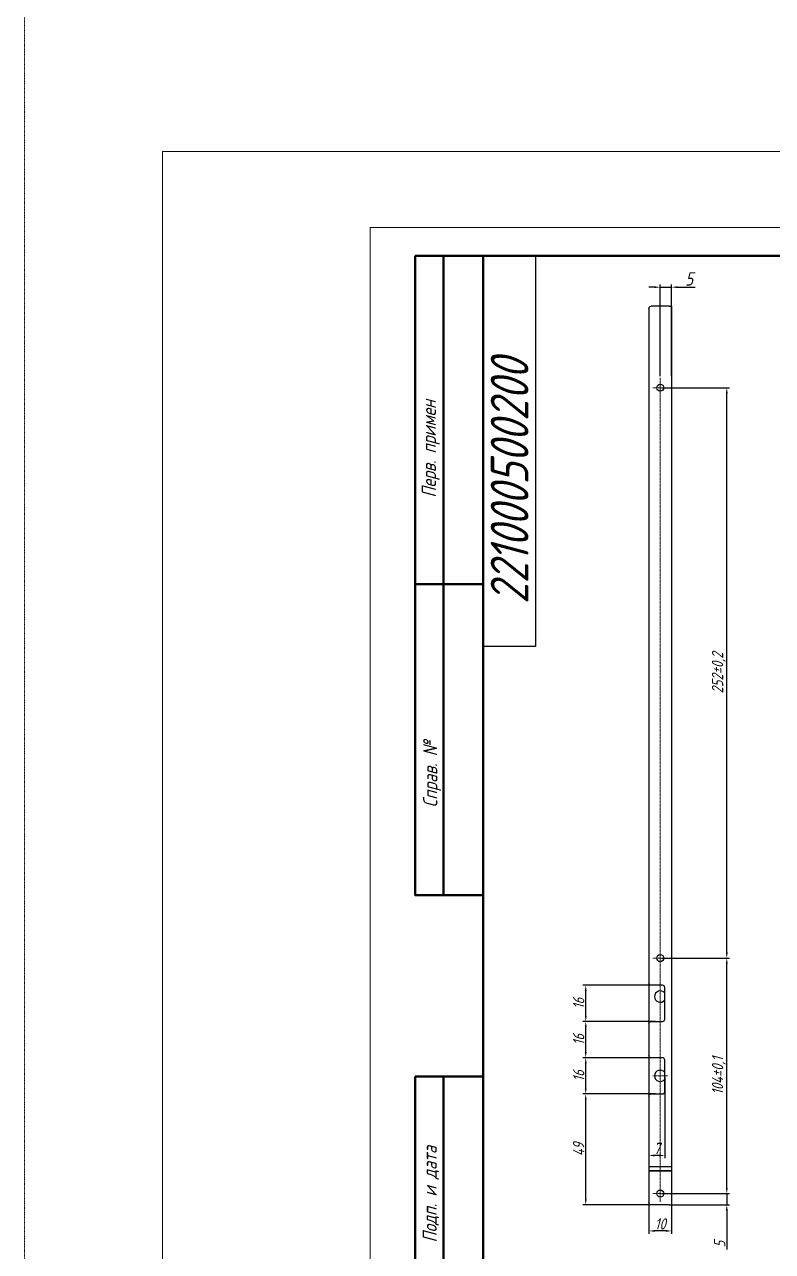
# Model space of a CAD drawing. Header units: millimetres. Extents: x 937859 to 970574, y 987894 to 996517.
# Drawn here: x 937859 to 938189, y 988408 to 988950 of the extents above; entities that cross this region are included whole.
import ezdxf

# ---------------------------------------------------------------- set-up
doc = ezdxf.new("R2010")
doc.units = ezdxf.units.MM
doc.header["$LTSCALE"] = 0.5
doc.linetypes.add('CENTER', pattern=[0.6, 0.375, -0.075, 0.075, -0.075])
doc.layers.add('DIM', color=4, linetype='Continuous')
doc.layers.add('MD_Visible', color=7, linetype='Continuous', lineweight=25)
doc.styles.get("Standard").update_dxf_attribs({"font": 'GOST_A.TTF', "oblique": 15})
doc.dimstyles.new('Аннотативный', dxfattribs={"dimscale": 0, "dimtxt": 2.5, "dimasz": 2.5, "dimexe": 1.25, "dimexo": 0.625, "dimtad": 1, "dimtxsty": 'Standard', "dimcen": 2.5, "dimadec": 0, "dimazin": 0, "dimtfac": 1, "dimtmove": 0, "dimatfit": 3, "dimfxl": 1, "dimarcsym": 0})

# ---------------------------------------------------------------- blocks, each defined once
blk = doc.blocks.new('*D447')
at = {"color": 0, "lineweight": -2, "ltscale": 20, "transparency": 16777216}
for p, q in [((938168.85, 988435.79), (938168.85, 988438.29)), ((938143.41, 988433.29), (938170.1, 988433.29)), ((938168.85, 988433.29), (938168.85, 988428.29)), ((938144.57, 988428.29), (938170.1, 988428.29)), ((938168.85, 988425.79), (938168.85, 988408.55))]:
    blk.add_line(p, q, dxfattribs=at)
at = {"color": 0, "lineweight": 5, "ltscale": 20, "transparency": 16777216}
for points in [[(938168.43, 988435.79), (938169.27, 988435.79), (938168.85, 988433.29)], [(938168.43, 988425.79), (938169.27, 988425.79), (938168.85, 988428.29)]]:
    blk.add_solid(points, dxfattribs=at)
at = {"layer": 'Defpoints', "color": 0, "lineweight": 5, "ltscale": 20, "transparency": 16777216}
for p in [(938142.79, 988433.29), (938168.85, 988433.29), (938143.95, 988428.29)]:
    blk.add_point(p, dxfattribs=at)
at = {"color": 0, "lineweight": 5, "ltscale": 20, "transparency": 16777216, "insert": (938165.72, 988410.92), "char_height": 5, "attachment_point": 5, "rotation": 90}
blk.add_mtext('5', dxfattribs=at)
blk = doc.blocks.new('*D448')
at = {"color": 0, "lineweight": -2, "ltscale": 20, "transparency": 16777216}
for p, q in [((938143.41, 988537.29), (938170.1, 988537.29)), ((938168.85, 988435.79), (938168.85, 988534.79)), ((938140.07, 988433.29), (938170.1, 988433.29))]:
    blk.add_line(p, q, dxfattribs=at)
at = {"color": 0, "lineweight": 5, "ltscale": 20, "transparency": 16777216}
for points in [[(938168.43, 988534.79), (938169.27, 988534.79), (938168.85, 988537.29)], [(938168.43, 988435.79), (938169.27, 988435.79), (938168.85, 988433.29)]]:
    blk.add_solid(points, dxfattribs=at)
at = {"layer": 'Defpoints', "color": 0, "lineweight": 5, "ltscale": 20, "transparency": 16777216}
for p in [(938142.79, 988537.29), (938168.85, 988537.29), (938139.45, 988433.29)]:
    blk.add_point(p, dxfattribs=at)
at = {"color": 0, "lineweight": 5, "ltscale": 20, "transparency": 16777216, "insert": (938165.35, 988485.29), "char_height": 5, "attachment_point": 5, "rotation": 90}
blk.add_mtext('104%%P0,1', dxfattribs=at)
blk = doc.blocks.new('*D449')
at = {"color": 0, "lineweight": -2, "ltscale": 20, "transparency": 16777216}
for p, q in [((938140.07, 988789.29), (938170.1, 988789.29)), ((938168.85, 988539.79), (938168.85, 988786.79)), ((938140.07, 988537.29), (938170.1, 988537.29))]:
    blk.add_line(p, q, dxfattribs=at)
at = {"color": 0, "lineweight": 5, "ltscale": 20, "transparency": 16777216}
for points in [[(938168.43, 988786.79), (938169.27, 988786.79), (938168.85, 988789.29)], [(938168.43, 988539.79), (938169.27, 988539.79), (938168.85, 988537.29)]]:
    blk.add_solid(points, dxfattribs=at)
at = {"layer": 'Defpoints', "color": 0, "lineweight": 5, "ltscale": 20, "transparency": 16777216}
for p in [(938139.45, 988789.29), (938168.85, 988789.29), (938139.45, 988537.29)]:
    blk.add_point(p, dxfattribs=at)
at = {"color": 0, "lineweight": 5, "ltscale": 20, "transparency": 16777216, "insert": (938165.35, 988663.29), "char_height": 5, "attachment_point": 5, "rotation": 90}
blk.add_mtext('252%%P0,2', dxfattribs=at)
blk = doc.blocks.new('*D450')
at = {"color": 0, "lineweight": -2, "ltscale": 20, "transparency": 16777216}
for p, q in [((938136.95, 988833.7), (938134.45, 988833.7)), ((938139.45, 988794.32), (938139.45, 988834.95)), ((938139.45, 988833.7), (938144.45, 988833.7)), ((938144.45, 988794.32), (938144.45, 988834.95)), ((938146.95, 988833.7), (938154.88, 988833.7))]:
    blk.add_line(p, q, dxfattribs=at)
at = {"color": 0, "lineweight": 5, "ltscale": 20, "transparency": 16777216}
for points in [[(938136.95, 988834.12), (938136.95, 988833.29), (938139.45, 988833.7)], [(938146.95, 988834.12), (938146.95, 988833.29), (938144.45, 988833.7)]]:
    blk.add_solid(points, dxfattribs=at)
at = {"layer": 'Defpoints', "color": 0, "lineweight": 5, "ltscale": 20, "transparency": 16777216}
for p in [(938144.45, 988833.7), (938139.45, 988793.69), (938144.45, 988793.69)]:
    blk.add_point(p, dxfattribs=at)
at = {"color": 0, "lineweight": 5, "ltscale": 20, "transparency": 16777216, "insert": (938152.16, 988837.33), "char_height": 5, "attachment_point": 5}
blk.add_mtext('{\\H1.2x;5}', dxfattribs=at)
blk = doc.blocks.new('*D453')
at = {"color": 0, "lineweight": -2, "ltscale": 20, "transparency": 16777216}
for p, q in [((938134.45, 988439.5), (938134.45, 988415.51)), ((938144.45, 988439.5), (938144.45, 988415.51)), ((938141.95, 988416.76), (938136.95, 988416.76))]:
    blk.add_line(p, q, dxfattribs=at)
at = {"color": 0, "lineweight": 5, "ltscale": 20, "transparency": 16777216}
for points in [[(938136.95, 988417.17), (938136.95, 988416.34), (938134.45, 988416.76)], [(938141.95, 988417.17), (938141.95, 988416.34), (938144.45, 988416.76)]]:
    blk.add_solid(points, dxfattribs=at)
at = {"layer": 'Defpoints', "color": 0, "lineweight": 5, "ltscale": 20, "transparency": 16777216}
for p in [(938134.45, 988440.13), (938144.45, 988440.13), (938134.45, 988416.76)]:
    blk.add_point(p, dxfattribs=at)
at = {"color": 0, "lineweight": 5, "ltscale": 20, "transparency": 16777216, "insert": (938139.45, 988419.88), "char_height": 5, "attachment_point": 5}
blk.add_mtext('10', dxfattribs=at)
blk = doc.blocks.new('*D458')
at = {"color": 0, "lineweight": -2, "ltscale": 20, "transparency": 16777216}
for p, q in [((938137.32, 988493.29), (938105.27, 988493.29)), ((938106.52, 988479.79), (938106.52, 988490.79)), ((938137.32, 988477.29), (938105.27, 988477.29))]:
    blk.add_line(p, q, dxfattribs=at)
at = {"color": 0, "lineweight": 5, "ltscale": 20, "transparency": 16777216}
for points in [[(938106.1, 988490.79), (938106.93, 988490.79), (938106.52, 988493.29)], [(938106.1, 988479.79), (938106.93, 988479.79), (938106.52, 988477.29)]]:
    blk.add_solid(points, dxfattribs=at)
at = {"layer": 'Defpoints', "color": 0, "lineweight": 5, "ltscale": 20, "transparency": 16777216}
for p in [(938106.52, 988493.29), (938137.95, 988493.29), (938137.95, 988477.29)]:
    blk.add_point(p, dxfattribs=at)
at = {"color": 0, "lineweight": 5, "ltscale": 20, "transparency": 16777216, "insert": (938103.39, 988485.29), "char_height": 5, "attachment_point": 5, "rotation": 90}
blk.add_mtext('16', dxfattribs=at)
blk = doc.blocks.new('*D459')
at = {"color": 0, "lineweight": -2, "ltscale": 20, "transparency": 16777216}
for p, q in [((938137.32, 988477.29), (938105.27, 988477.29)), ((938106.52, 988430.79), (938106.52, 988474.79)), ((938138.82, 988428.29), (938105.27, 988428.29))]:
    blk.add_line(p, q, dxfattribs=at)
at = {"color": 0, "lineweight": 5, "ltscale": 20, "transparency": 16777216}
for points in [[(938106.1, 988474.79), (938106.93, 988474.79), (938106.52, 988477.29)], [(938106.1, 988430.79), (938106.93, 988430.79), (938106.52, 988428.29)]]:
    blk.add_solid(points, dxfattribs=at)
at = {"layer": 'Defpoints', "color": 0, "lineweight": 5, "ltscale": 20, "transparency": 16777216}
for p in [(938106.52, 988477.29), (938137.95, 988477.29), (938139.45, 988428.29)]:
    blk.add_point(p, dxfattribs=at)
at = {"color": 0, "lineweight": 5, "ltscale": 20, "transparency": 16777216, "insert": (938103.39, 988452.79), "char_height": 5, "attachment_point": 5, "rotation": 90}
blk.add_mtext('49', dxfattribs=at)
blk = doc.blocks.new('*D464')
at = {"color": 0, "lineweight": -2, "ltscale": 20, "transparency": 16777216}
for p, q in [((938137.32, 988509.29), (938105.27, 988509.29)), ((938106.52, 988495.79), (938106.52, 988506.79)), ((938137.32, 988493.29), (938105.27, 988493.29))]:
    blk.add_line(p, q, dxfattribs=at)
at = {"color": 0, "lineweight": 5, "ltscale": 20, "transparency": 16777216}
for points in [[(938106.1, 988506.79), (938106.93, 988506.79), (938106.52, 988509.29)], [(938106.1, 988495.79), (938106.93, 988495.79), (938106.52, 988493.29)]]:
    blk.add_solid(points, dxfattribs=at)
at = {"layer": 'Defpoints', "color": 0, "lineweight": 5, "ltscale": 20, "transparency": 16777216}
for p in [(938106.52, 988509.29), (938137.95, 988509.29), (938137.95, 988493.29)]:
    blk.add_point(p, dxfattribs=at)
at = {"color": 0, "lineweight": 5, "ltscale": 20, "transparency": 16777216, "insert": (938103.39, 988501.29), "char_height": 5, "attachment_point": 5, "rotation": 90}
blk.add_mtext('16', dxfattribs=at)
blk = doc.blocks.new('*D465')
at = {"color": 0, "lineweight": -2, "ltscale": 20, "transparency": 16777216}
for p, q in [((938137.32, 988525.29), (938105.27, 988525.29)), ((938106.52, 988511.79), (938106.52, 988522.79)), ((938137.32, 988509.29), (938105.27, 988509.29))]:
    blk.add_line(p, q, dxfattribs=at)
at = {"color": 0, "lineweight": 5, "ltscale": 20, "transparency": 16777216}
for points in [[(938106.1, 988522.79), (938106.93, 988522.79), (938106.52, 988525.29)], [(938106.1, 988511.79), (938106.93, 988511.79), (938106.52, 988509.29)]]:
    blk.add_solid(points, dxfattribs=at)
at = {"layer": 'Defpoints', "color": 0, "lineweight": 5, "ltscale": 20, "transparency": 16777216}
for p in [(938106.52, 988525.29), (938137.95, 988525.29), (938137.95, 988509.29)]:
    blk.add_point(p, dxfattribs=at)
at = {"color": 0, "lineweight": 5, "ltscale": 20, "transparency": 16777216, "insert": (938103.39, 988517.29), "char_height": 5, "attachment_point": 5, "rotation": 90}
blk.add_mtext('16', dxfattribs=at)
blk = doc.blocks.new('*D466')
at = {"color": 0, "lineweight": -2, "ltscale": 20, "transparency": 16777216}
for p, q in [((938134.45, 988484.66), (938134.45, 988448.85)), ((938141.45, 988484.66), (938141.45, 988448.85)), ((938138.95, 988450.1), (938136.95, 988450.1))]:
    blk.add_line(p, q, dxfattribs=at)
at = {"color": 0, "lineweight": 5, "ltscale": 20, "transparency": 16777216}
for points in [[(938136.95, 988450.52), (938136.95, 988449.69), (938134.45, 988450.1)], [(938138.95, 988450.52), (938138.95, 988449.69), (938141.45, 988450.1)]]:
    blk.add_solid(points, dxfattribs=at)
at = {"layer": 'Defpoints', "color": 0, "lineweight": 5, "ltscale": 20, "transparency": 16777216}
for p in [(938134.45, 988485.29), (938141.45, 988485.29), (938134.45, 988450.1)]:
    blk.add_point(p, dxfattribs=at)
at = {"color": 0, "lineweight": 5, "ltscale": 20, "transparency": 16777216, "insert": (938137.95, 988453.23), "char_height": 5, "attachment_point": 5}
blk.add_mtext('7', dxfattribs=at)

msp = doc.modelspace()

# ---------------------------------------------------------------- linework, layer by layer
at = {"lineweight": 5}
msp.add_line((938536.198, 988860.06), (938011.198, 988860.06), dxfattribs=at)
at = {"linetype": 'CENTER', "lineweight": 5}
for p, q in [((938139.448, 988429.602), (938139.448, 988793.694)), ((938136.108, 988789.288), (938142.788, 988789.288)), ((938136.108, 988537.288), (938142.788, 988537.288)), ((938136.108, 988485.288), (938142.788, 988485.288)), ((938136.108, 988433.288), (938142.788, 988433.288))]:
    msp.add_line(p, q, dxfattribs=at)
at = {"lineweight": 50}
msp.add_line((938061.198, 988702.56), (938031.198, 988702.56), dxfattribs=at)
msp.add_line((938144.448, 988443.288), (938134.448, 988443.288))
at = {"color": 3, "linetype": 'CENTER', "lineweight": 5, "ltscale": 0.5}
msp.add_lwpolyline([(937858.519, 995178.16), (947290.821, 995178.16), (947290.821, 987893.746), (937858.519, 987893.746)], close=True, dxfattribs=at)
at = {"color": 1, "lineweight": 5, "ltscale": 0.5}
msp.add_lwpolyline([(937919.522, 988893.634), (939302.257, 988893.634), (939302.257, 988006.589), (937919.522, 988006.589)], close=True, dxfattribs=at)
at = {"lineweight": 5}
msp.add_lwpolyline([(938011.198, 988860.06), (938536.198, 988860.06), (938536.198, 988117.56), (938011.198, 988117.56)], close=True, dxfattribs=at)
at = {"lineweight": 50}
for points in [[(938031.198, 988847.56), (938061.198, 988847.56), (938061.198, 988565.06), (938031.198, 988565.06)], [(938043.698, 988847.56), (938061.198, 988847.56), (938061.198, 988565.06), (938043.698, 988565.06)], [(938061.198, 988847.56), (938523.698, 988847.56), (938523.698, 988130.06), (938061.198, 988130.06)], [(938031.198, 988485.06), (938061.198, 988485.06), (938061.198, 988342.56), (938031.198, 988342.56)], [(938043.698, 988485.06), (938061.198, 988485.06), (938061.198, 988342.56), (938043.698, 988342.56)]]:
    msp.add_lwpolyline(points, close=True, dxfattribs=at)
msp.add_lwpolyline([(938061.198, 988847.56), (938084.292, 988847.56), (938084.292, 988674.922), (938061.198, 988674.922)], close=True)
at = {"layer": 'MD_Visible', "extrusion": (0, 1, 0)}
for p, q in [((938134.448, 988824.288), (938134.448, 988494.288)), ((938143.448, 988825.288), (938135.448, 988825.288)), ((938143.448, 988825.288), (938144.448, 988825.288)), ((938144.448, 988825.288), (938144.448, 988428.288)), ((938140.448, 988525.288), (938135.448, 988525.288)), ((938141.448, 988510.288), (938141.448, 988524.288)), ((938135.448, 988509.288), (938140.448, 988509.288)), ((938134.448, 988494.288), (938134.448, 988476.288)), ((938140.448, 988493.288), (938135.448, 988493.288)), ((938141.448, 988478.288), (938141.448, 988492.288)), ((938135.448, 988477.288), (938140.448, 988477.288)), ((938134.448, 988476.288), (938134.448, 988429.288)), ((938134.448, 988445.288), (938144.448, 988445.288)), ((938134.448, 988443.288), (938144.448, 988443.288)), ((938143.448, 988428.288), (938135.448, 988428.288)), ((938143.448, 988428.288), (938144.448, 988428.288))]:
    msp.add_line(p, q, dxfattribs=at)
at = {"layer": 'MD_Visible'}
for centre in [(938139.448, 988789.288), (938139.448, 988537.288), (938139.448, 988433.288)]:
    msp.add_circle(centre, 1.55, dxfattribs=at)
at = {"layer": 'MD_Visible', "extrusion": (-2.24271e-16, 0, -1)}
for centre, start, end in [((-938135.448, 988824.288), 0, 90), ((-938135.448, 988526.288), 270, 0), ((-938135.448, 988508.288), 0, 90), ((-938135.448, 988494.288), 270, 0), ((-938135.448, 988476.288), 0, 90)]:
    msp.add_arc(centre, 1, start, end, dxfattribs=at)
at = {"layer": 'MD_Visible'}
for centre, radius, start, end in [((938139.448, 988520.288), 2.5, 36.8699, 323.1301), ((938140.448, 988524.288), 1, 0, 90), ((938140.448, 988510.288), 1, 270, 0), ((938140.448, 988492.288), 1, 0, 90), ((938139.448, 988485.288), 2.5, 36.8699, 323.1301), ((938140.448, 988478.288), 1, 270, 0)]:
    msp.add_arc(centre, radius, start, end, dxfattribs=at)
at = {"layer": 'MD_Visible', "extrusion": (-2.24271e-16, -7.53356e-40, -1)}
msp.add_arc((-938135.448, 988429.288), 1, 270, 0, dxfattribs=at)

# ---------------------------------------------------------------- texts
at = {"insert": (938064.539, 988693.723), "char_height": 16.66667, "width": 216.92802, "attachment_point": 1, "rotation": 90}
msp.add_mtext('221000500200', dxfattribs=at)
at = {"layer": 'DIM', "color": 250, "linetype": 'CENTER', "ltscale": 0.25, "char_height": 6.25, "attachment_point": 1, "rotation": 90}
for s, width, insert in [('{\\C0;Перв. примен}', 194.1389, (938034.077, 988740.745)), ('\\pxt1;{\\C0;Справ. №}', 172.96852, (938034.664, 988603.868)), ('{\\C0;Подп. и дата}', 204.94319, (938034.434, 988411.672))]:
    msp.add_mtext_dynamic_manual_height_columns(s, width=width, gutter_width=62.039, heights=[0], dxfattribs=dict(at, insert=insert))

# ---------------------------------------------------------------- dimensions: what is measured, and where the dimension line sits
at = {"lineweight": 5, "ltscale": 20}
dim = msp.add_linear_dim(base=(938144.448, 988833.705), p1=(938139.448, 988793.694), p2=(938144.448, 988793.694), text='{\\H1.2x;<>}', dimstyle='Аннотативный', override={"dimtxt": 5}, dxfattribs=at)
dim.commit()
dim.dimension.update_dxf_attribs({"geometry": '*D450', "text_midpoint": (938152.164, 988837.332)})
for base, p1, p2, text, picture, middle in [((938168.851, 988789.288), (938139.448, 988537.288), (938139.448, 988789.288), '<>%%P0,2', '*D449', (938165.349, 988663.288)), ((938168.851, 988537.288), (938139.448, 988433.288), (938142.788, 988537.288), '<>%%P0,1', '*D448', (938165.349, 988485.288))]:
    dim = msp.add_linear_dim(base=base, p1=p1, p2=p2, angle=90, text=text, dimstyle='Аннотативный', override={"dimtxt": 5}, dxfattribs=at)
    dim.commit()
    dim.dimension.update_dxf_attribs({"geometry": picture, "text_midpoint": middle})
for base, p1, p2, picture, middle in [((938106.516, 988525.288), (938137.948, 988509.288), (938137.948, 988525.288), '*D465', (938103.389, 988517.288)), ((938106.516, 988509.288), (938137.948, 988493.288), (938137.948, 988509.288), '*D464', (938103.389, 988501.288)), ((938106.516, 988493.288), (938137.948, 988477.288), (938137.948, 988493.288), '*D458', (938103.389, 988485.288)), ((938106.516, 988477.288), (938139.448, 988428.288), (938137.948, 988477.288), '*D459', (938103.389, 988452.788))]:
    dim = msp.add_linear_dim(base=base, p1=p1, p2=p2, angle=90, dimstyle='Аннотативный', override={"dimtxt": 5}, dxfattribs=at)
    dim.commit()
    dim.dimension.update_dxf_attribs({"geometry": picture, "text_midpoint": middle})
dim = msp.add_linear_dim(base=(938134.448, 988450.104), p1=(938141.448, 988485.288), p2=(938134.448, 988485.288), dimstyle='Аннотативный', override={"dimtxt": 5}, dxfattribs=at)
dim.commit()
dim.dimension.update_dxf_attribs({"geometry": '*D466', "text_midpoint": (938137.948, 988453.231)})
dim = msp.add_linear_dim(base=(938134.448, 988416.757), p1=(938144.448, 988440.128), p2=(938134.448, 988440.128), dimstyle='Аннотативный', override={"dimtxt": 5}, dxfattribs=at)
dim.commit()
dim.dimension.update_dxf_attribs({"geometry": '*D453', "text_midpoint": (938139.448, 988416.757), "dimtype": 160})
dim = msp.add_linear_dim(base=(938168.851, 988433.288), p1=(938143.948, 988428.288), p2=(938142.788, 988433.288), angle=90, dimstyle='Аннотативный', override={"dimtxt": 5}, dxfattribs=at)
dim.commit()
dim.dimension.update_dxf_attribs({"geometry": '*D447', "text_midpoint": (938168.851, 988410.917), "dimtype": 160})

doc.saveas('drawing.dxf')
